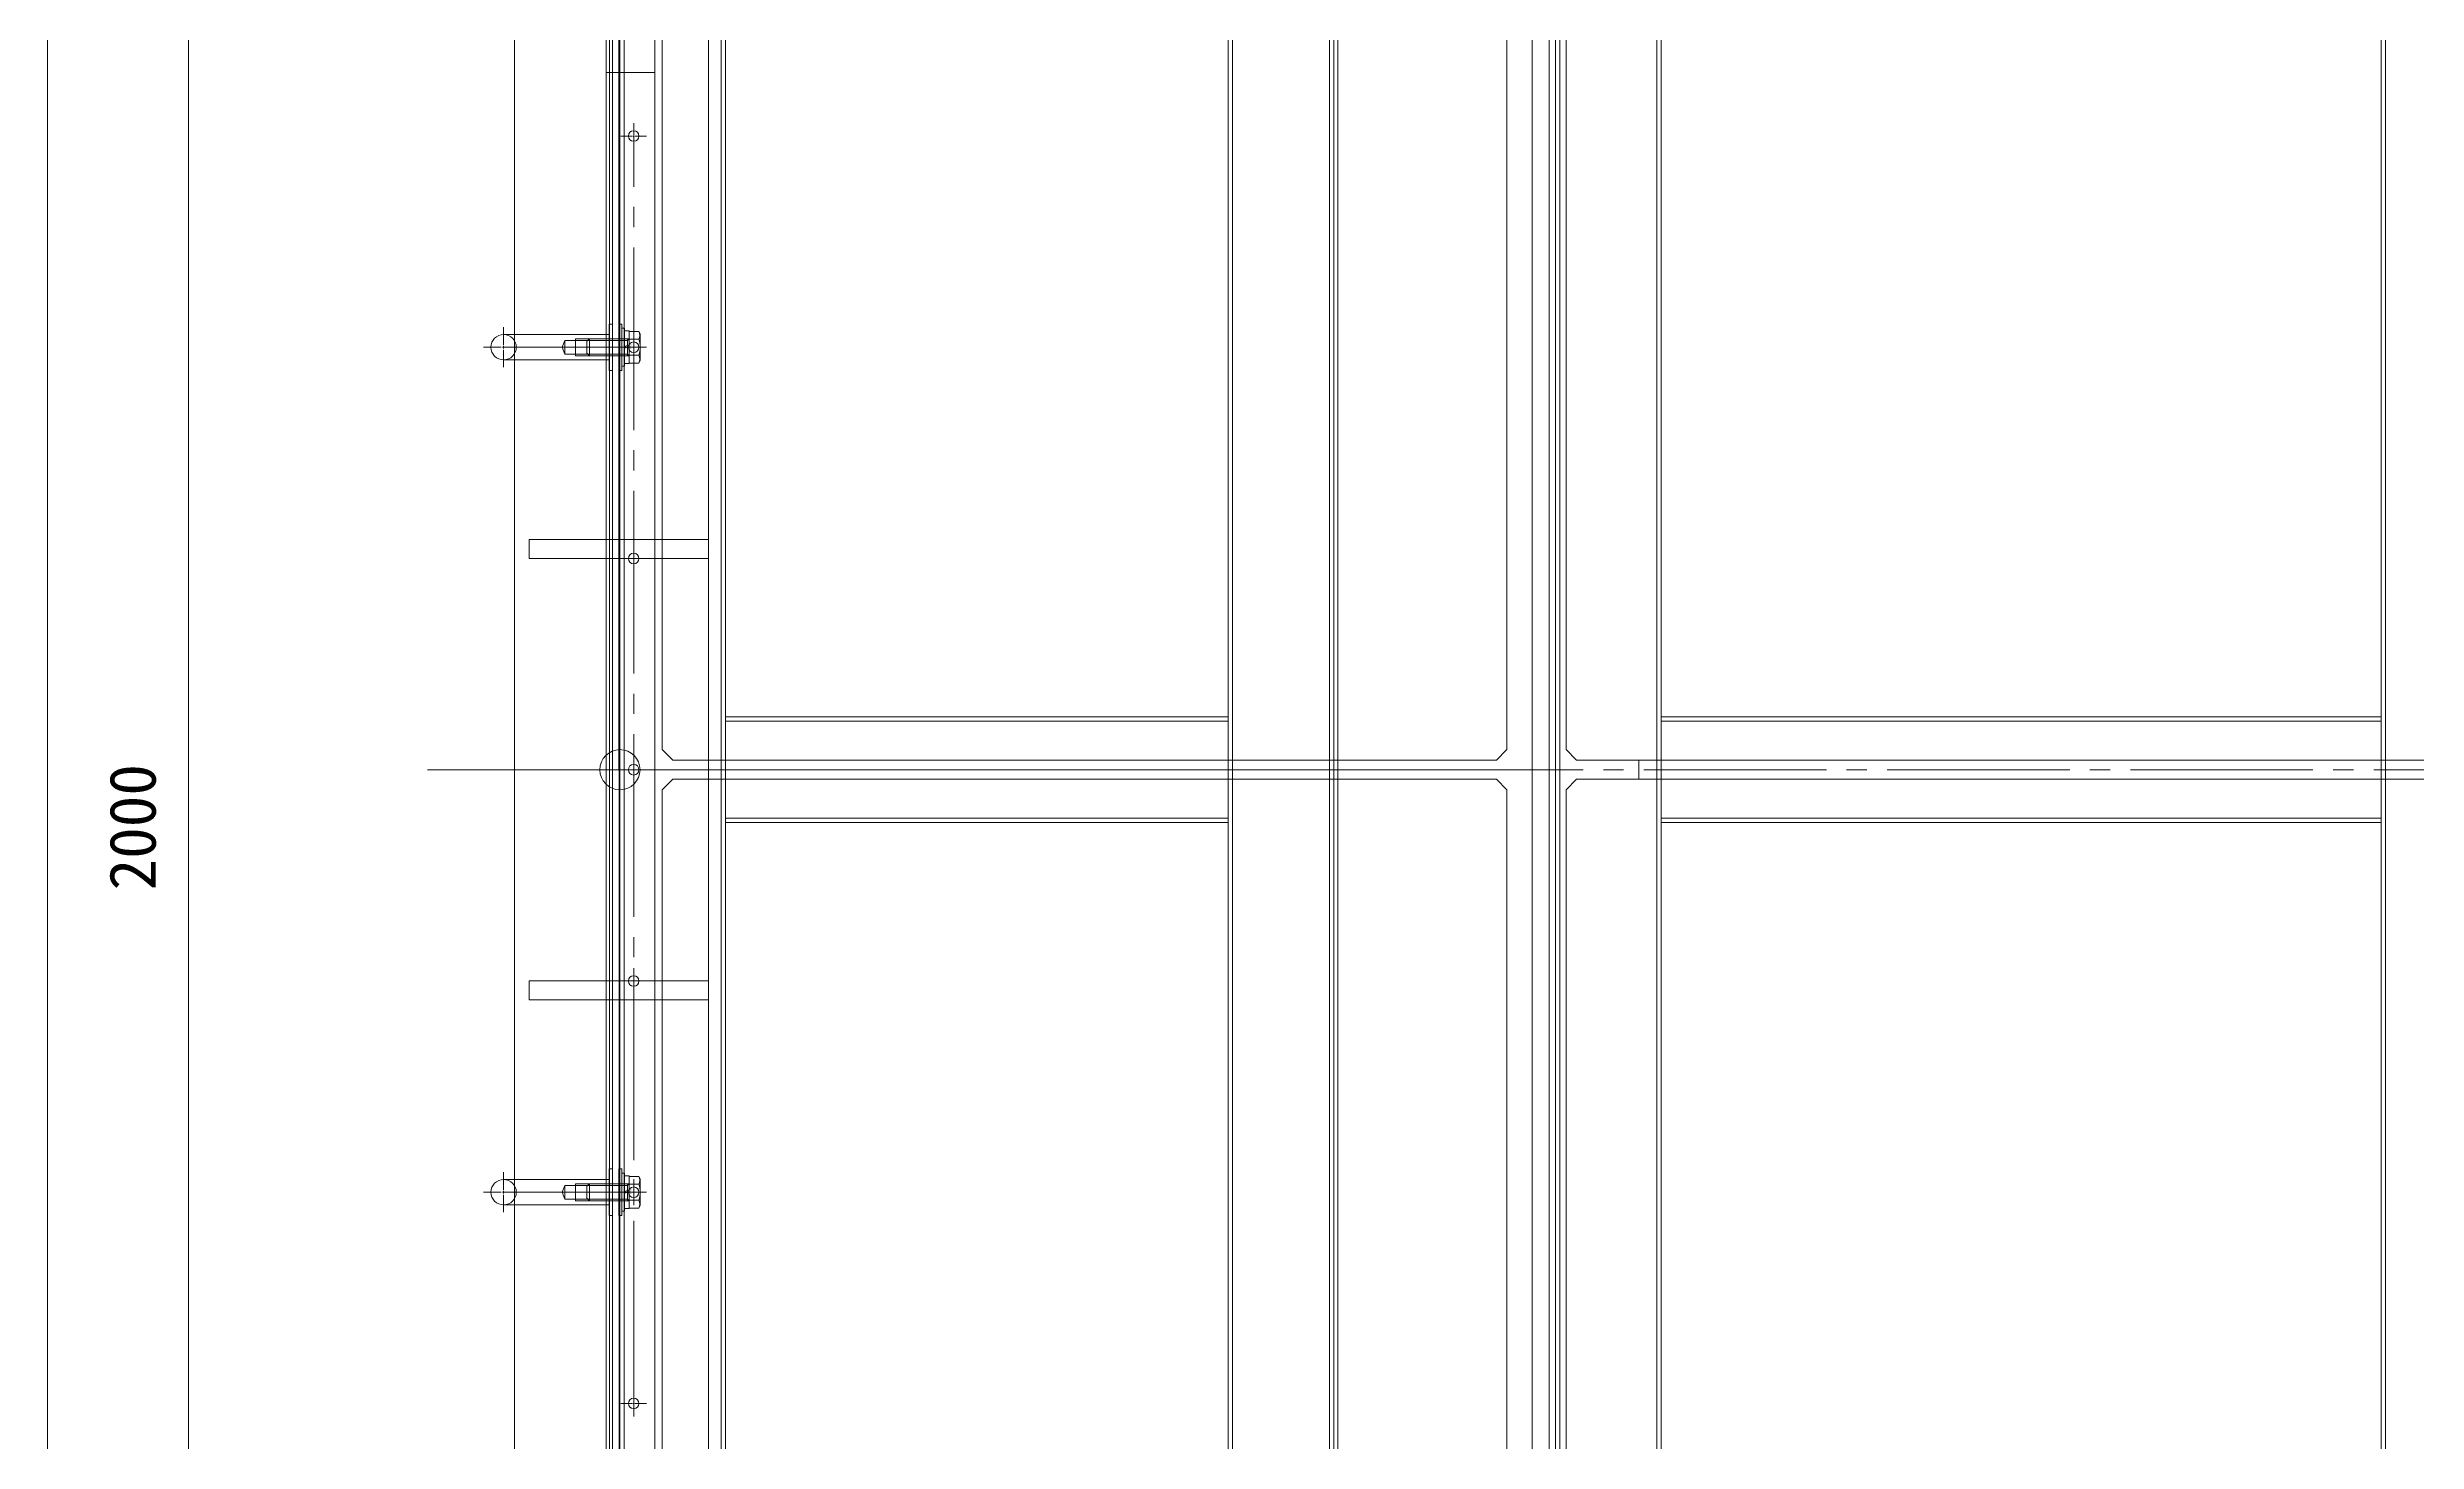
# Model space of a CAD drawing. Units: millimetres at full size. Extents: x -32787 to 32787, y -11878 to 14562.
# Drawn here: x -19689 to -18567, y 9656 to 10316 of the extents above; entities that cross this region are included whole.
import ezdxf
from ezdxf.enums import TextEntityAlignment as Align

# ---------------------------------------------------------------- set-up
doc = ezdxf.new("R2010")
doc.units = ezdxf.units.MM
doc.header["$LTSCALE"] = 9.6
doc.linetypes.add('CHAIN2', pattern=[12, 9, -1, 1, -1])
for name, color, linetype, lineweight in [('0-2_0', 2, 'Continuous', 9), ('0-7_01_外形線', 134, 'Continuous', 9), ('0-8_04_中心線', 4, 'CHAIN2', 9), ('0-9_03_かくれ線', 5, 'Continuous', 9), ('0-E_08_DIM', 3, 'Continuous', 9), ('0-F_Defpoints', 134, 'Continuous', 9)]:
    doc.layers.add(name, color=color, linetype=linetype, lineweight=lineweight)
doc.styles.add('ＭＳ ゴシック', font='')
doc.styles.get('ＭＳ ゴシック').set_extended_font_data('MS Gothic')

# ---------------------------------------------------------------- blocks, each defined once
blk = doc.blocks.new('U4749')
at = {"layer": '0-8_04_中心線'}
for p, q in [((0, 1.9), (0, 13)), ((-13, 0), (-1.9, 0)), ((1.9, 0), (13, 0)), ((0, -13), (0, -1.9))]:
    blk.add_line(p, q, dxfattribs=at)
at = {"layer": '0-8_04_中心線', "linetype": 'Continuous'}
for p, q in [((-0.95, 0), (0.95, 0)), ((0, -0.95), (0, 0.95))]:
    blk.add_line(p, q, dxfattribs=at)
blk = doc.blocks.new('U5531')
at = {"layer": '0-8_04_中心線'}
for p, q in [((-6.11, 0), (-0.522, 0)), ((0, 0.522), (0, 6.11)), ((0.522, 0), (6.11, 0)), ((0, -6.11), (0, -0.522))]:
    blk.add_line(p, q, dxfattribs=at)
at = {"layer": '0-8_04_中心線', "linetype": 'Continuous'}
for p, q in [((-0.261, 0), (0.261, 0)), ((0, -0.261), (0, 0.261))]:
    blk.add_line(p, q, dxfattribs=at)
blk = doc.blocks.new('U5525')
at = {"layer": '0-8_04_中心線'}
for p, q in [((-6.11, 0), (-0.522, 0)), ((0, 0.522), (0, 6.11)), ((0.522, 0), (6.11, 0)), ((0, -6.11), (0, -0.522))]:
    blk.add_line(p, q, dxfattribs=at)
at = {"layer": '0-8_04_中心線', "linetype": 'Continuous'}
for p, q in [((-0.261, 0), (0.261, 0)), ((0, -0.261), (0, 0.261))]:
    blk.add_line(p, q, dxfattribs=at)
blk = doc.blocks.new('U5526')
at = {"layer": '0-8_04_中心線'}
for p, q in [((-6.11, 0), (-0.522, 0)), ((0, 0.522), (0, 6.11)), ((0.522, 0), (6.11, 0)), ((0, -6.11), (0, -0.522))]:
    blk.add_line(p, q, dxfattribs=at)
at = {"layer": '0-8_04_中心線', "linetype": 'Continuous'}
for p, q in [((-0.261, 0), (0.261, 0)), ((0, -0.261), (0, 0.261))]:
    blk.add_line(p, q, dxfattribs=at)
blk = doc.blocks.new('U5527')
at = {"layer": '0-8_04_中心線'}
for p, q in [((-6.11, 0), (-0.522, 0)), ((0, 0.522), (0, 6.11)), ((0.522, 0), (6.11, 0)), ((0, -6.11), (0, -0.522))]:
    blk.add_line(p, q, dxfattribs=at)
at = {"layer": '0-8_04_中心線', "linetype": 'Continuous'}
for p, q in [((-0.261, 0), (0.261, 0)), ((0, -0.261), (0, 0.261))]:
    blk.add_line(p, q, dxfattribs=at)
blk = doc.blocks.new('U5528')
at = {"layer": '0-8_04_中心線'}
for p, q in [((-6.11, 0), (-0.522, 0)), ((0, 0.522), (0, 6.11)), ((0.522, 0), (6.11, 0)), ((0, -6.11), (0, -0.522))]:
    blk.add_line(p, q, dxfattribs=at)
at = {"layer": '0-8_04_中心線', "linetype": 'Continuous'}
for p, q in [((-0.261, 0), (0.261, 0)), ((0, -0.261), (0, 0.261))]:
    blk.add_line(p, q, dxfattribs=at)
blk = doc.blocks.new('U5530')
at = {"layer": '0-8_04_中心線'}
for p, q in [((-6.11, 0), (-0.522, 0)), ((0, 0.522), (0, 6.11)), ((0.522, 0), (6.11, 0)), ((0, -6.11), (0, -0.522))]:
    blk.add_line(p, q, dxfattribs=at)
at = {"layer": '0-8_04_中心線', "linetype": 'Continuous'}
for p, q in [((-0.261, 0), (0.261, 0)), ((0, -0.261), (0, 0.261))]:
    blk.add_line(p, q, dxfattribs=at)
blk = doc.blocks.new('U5529')
at = {"layer": '0-8_04_中心線'}
for p, q in [((-6.11, 0), (-0.522, 0)), ((0, 0.522), (0, 6.11)), ((0.522, 0), (6.11, 0)), ((0, -6.11), (0, -0.522))]:
    blk.add_line(p, q, dxfattribs=at)
at = {"layer": '0-8_04_中心線', "linetype": 'Continuous'}
for p, q in [((-0.261, 0), (0.261, 0)), ((0, -0.261), (0, 0.261))]:
    blk.add_line(p, q, dxfattribs=at)
blk = doc.blocks.new('U5540')
at = {"layer": '0-8_04_中心線'}
for p, q in [((-9.5, 0), (-1.2, 0)), ((0, 1.2), (0, 9.5)), ((1.2, 0), (9.5, 0)), ((0, -9.5), (0, -1.2))]:
    blk.add_line(p, q, dxfattribs=at)
at = {"layer": '0-8_04_中心線', "linetype": 'Continuous'}
for p, q in [((-0.6, 0), (0.6, 0)), ((0, -0.6), (0, 0.6))]:
    blk.add_line(p, q, dxfattribs=at)
blk = doc.blocks.new('U5541')
at = {"layer": '0-8_04_中心線'}
for p, q in [((-9.5, 0), (-1.2, 0)), ((0, 1.2), (0, 9.5)), ((1.2, 0), (9.5, 0)), ((0, -9.5), (0, -1.2))]:
    blk.add_line(p, q, dxfattribs=at)
at = {"layer": '0-8_04_中心線', "linetype": 'Continuous'}
for p, q in [((-0.6, 0), (0.6, 0)), ((0, -0.6), (0, 0.6))]:
    blk.add_line(p, q, dxfattribs=at)

msp = doc.modelspace()

# ---------------------------------------------------------------- linework, layer by layer
at = {"layer": '0-2_0', "color": 134}
for p, q in [((-18975.165, 10970.284), (-18975.165, 8978.284)), ((-19130.165, 9978.784), (-19130.165, 9969.784)), ((-19130.165, 9978.784), (-19130.165, 9969.784)), ((-19080.165, 9978.784), (-19080.165, 9969.784)), ((-18935.638, 9978.784), (-18935.638, 9969.784)), ((-18925.165, 9969.784), (-18925.165, 9978.784)), ((-18925.165, 9978.784), (-18925.165, 9969.784)), ((-18584.165, 9969.784), (-18584.165, 9978.784)), ((-18584.165, 9969.784), (-18584.165, 9978.784))]:
    msp.add_line(p, q, dxfattribs=at)
at = {"layer": '0-7_01_外形線'}
for p, q in [((-19376.165, 10974.284), (-19376.165, 8974.284)), ((-19473.249, 10180.284), (-19468.165, 10180.284)), ((-19473.249, 10168.284), (-19468.165, 10168.284)), ((-19368.165, 9978.784), (-19078.165, 9978.784)), ((-19368.165, 9969.784), (-19078.165, 9969.784)), ((-19473.249, 9780.284), (-19468.165, 9780.284)), ((-19473.249, 9768.284), (-19468.165, 9768.284))]:
    msp.add_line(p, q, dxfattribs=at)
for points in [[(-19368.165, 10974.284), (-19368.165, 8974.284), (-19468.165, 8974.284), (-19468.165, 10974.284)], [(-18978.165, 10974.284), (-18978.165, 8974.284), (-19078.165, 8974.284), (-19078.165, 10974.284)], [(-18970.165, 9983.784), (-18970.165, 10963.784), (-18965.165, 10968.784), (-18175.165, 10968.784), (-18170.165, 10963.784), (-18170.165, 9983.784), (-18175.165, 9978.784), (-18965.165, 9978.784)], [(-18970.165, 9964.784), (-18970.165, 8984.784), (-18965.165, 8979.784), (-18175.165, 8979.784), (-18170.165, 8984.784), (-18170.165, 9964.784), (-18175.165, 9969.784), (-18965.165, 9969.784)]]:
    msp.add_lwpolyline(points, close=True, dxfattribs=at)
for points in [[(-19376.165, 10083.284), (-19461.165, 10083.284), (-19461.165, 10074.284), (-19376.165, 10074.284)], [(-19376.165, 9874.284), (-19461.165, 9874.284), (-19461.165, 9865.284), (-19376.165, 9865.284)]]:
    msp.add_lwpolyline(points, dxfattribs=at)
msp.add_circle((-19418.165, 9974.284), 9.5, dxfattribs=at)
for centre in [(-19473.249, 10174.284), (-19473.249, 9774.284)]:
    msp.add_arc(centre, 6, 90, 270, dxfattribs=at)
at = {"layer": '0-8_04_中心線'}
for p, q in [((-19411.665, 9674.284), (-19411.665, 10274.284)), ((-19420.249, 10174.284), (-19473.249, 10174.284)), ((-19408.549, 10174.284), (-19433.849, 10174.284)), ((-19509.299, 9974.284), (-16731.007, 9974.284)), ((-19478.165, 9974.284), (-19020.165, 9974.284)), ((-19396.665, 9974.284), (-19429.665, 9974.284)), ((-19420.249, 9774.284), (-19473.249, 9774.284)), ((-19408.549, 9774.284), (-19433.849, 9774.284))]:
    msp.add_line(p, q, dxfattribs=at)
at = {"layer": '0-9_03_かくれ線'}
for p, q in [((-18986.165, 10974.284), (-18986.165, 8974.284)), ((-19424.665, 10304.284), (-19424.665, 10964.284)), ((-19423.165, 10304.284), (-19423.165, 10964.284)), ((-19418.165, 10970.284), (-19418.165, 8978.284)), ((-19416.165, 10970.284), (-19416.165, 8978.284)), ((-19401.665, 10304.284), (-19401.665, 10964.284)), ((-19370.165, 10970.284), (-19370.165, 8978.284)), ((-19368.165, 10970.284), (-19368.165, 8978.284)), ((-19130.165, 9978.784), (-19130.165, 10968.784)), ((-19128.165, 10970.284), (-19128.165, 8978.284)), ((-19082.165, 10970.284), (-19082.165, 8978.284)), ((-19080.165, 9978.784), (-19080.165, 10968.784)), ((-18973.165, 10970.284), (-18973.165, 8978.284)), ((-18927.165, 10970.284), (-18927.165, 8978.284)), ((-18925.165, 10968.784), (-18925.165, 9978.784)), ((-18584.164, 10968.784), (-18584.165, 9978.784)), ((-18582.165, 10970.284), (-18582.165, 8978.284)), ((-19401.665, 10304.284), (-19424.665, 10304.284)), ((-19401.665, 10304.284), (-19424.665, 10304.284)), ((-19424.665, 9644.284), (-19424.665, 10304.284)), ((-19423.165, 9644.284), (-19423.165, 10304.284)), ((-19401.665, 9644.284), (-19401.665, 10304.284)), ((-19423.249, 10180.284), (-19468.165, 10180.284)), ((-19432.649, 10178.284), (-19433.849, 10177.084)), ((-19433.849, 10171.484), (-19433.849, 10177.084)), ((-19414.599, 10177.534), (-19433.399, 10177.534)), ((-19432.649, 10170.284), (-19432.649, 10178.284)), ((-19413.849, 10178.284), (-19432.649, 10178.284)), ((-19423.249, 10180.284), (-19423.249, 10168.284)), ((-19416.049, 10174.684), (-19416.049, 10181.984)), ((-19413.849, 10181.984), (-19416.049, 10181.984)), ((-19416.049, 10174.684), (-19413.849, 10175.412)), ((-19414.599, 10178.284), (-19414.599, 10170.284)), ((-19414.599, 10177.534), (-19413.849, 10178.284)), ((-19413.849, 10175.412), (-19413.849, 10181.984)), ((-19413.849, 10181.789), (-19413.849, 10166.778)), ((-19413.849, 10181.789), (-19409.245, 10181.789)), ((-19413.849, 10166.778), (-19413.849, 10181.789)), ((-19413.849, 10178.036), (-19409.245, 10178.036)), ((-19409.245, 10181.789), (-19408.549, 10180.584)), ((-19408.549, 10167.984), (-19408.549, 10180.584)), ((-19423.249, 10168.284), (-19468.165, 10168.284)), ((-19432.649, 10170.284), (-19433.849, 10171.484)), ((-19414.599, 10171.034), (-19433.399, 10171.034)), ((-19413.849, 10170.284), (-19432.649, 10170.284)), ((-19416.049, 10173.884), (-19413.849, 10174.612)), ((-19416.049, 10166.584), (-19416.049, 10173.884)), ((-19416.049, 10166.584), (-19413.849, 10166.584)), ((-19414.599, 10171.034), (-19413.849, 10170.284)), ((-19413.849, 10166.584), (-19413.849, 10174.612)), ((-19413.849, 10170.531), (-19409.245, 10170.531)), ((-19413.849, 10166.778), (-19409.245, 10166.778)), ((-19409.245, 10166.778), (-19408.549, 10167.984)), ((-19368.165, 9999.284), (-19130.165, 9999.284)), ((-19368.165, 9949.284), (-19368.165, 9999.284)), ((-19368.165, 9997.284), (-19130.165, 9997.284)), ((-19130.165, 9978.784), (-19130.165, 9999.284)), ((-18925.165, 9999.284), (-18584.165, 9999.284)), ((-18925.165, 9978.784), (-18925.165, 9999.284)), ((-18925.165, 9997.284), (-18584.165, 9997.284)), ((-18584.165, 9999.284), (-18584.165, 9978.784)), ((-19130.165, 9969.784), (-19130.165, 8979.784)), ((-19130.165, 9969.784), (-19130.165, 9949.284)), ((-19080.165, 9969.784), (-19080.165, 8979.784)), ((-18925.165, 9969.784), (-18925.165, 9949.284)), ((-18925.165, 9969.784), (-18925.165, 8979.784)), ((-18584.165, 9949.284), (-18584.165, 9969.784)), ((-18584.164, 8979.784), (-18584.165, 9969.784)), ((-19368.165, 9951.284), (-19130.165, 9951.284)), ((-18925.165, 9951.284), (-18584.165, 9951.284)), ((-19368.165, 9949.284), (-19130.165, 9949.284)), ((-18925.165, 9949.284), (-18584.165, 9949.284)), ((-19423.249, 9780.284), (-19468.165, 9780.284)), ((-19432.649, 9778.284), (-19433.849, 9777.084)), ((-19433.849, 9771.484), (-19433.849, 9777.084)), ((-19432.649, 9770.284), (-19433.849, 9771.484)), ((-19414.599, 9777.534), (-19433.399, 9777.534)), ((-19432.649, 9770.284), (-19432.649, 9778.284)), ((-19413.849, 9778.284), (-19432.649, 9778.284)), ((-19423.249, 9780.284), (-19423.249, 9768.284)), ((-19416.049, 9774.684), (-19416.049, 9781.984)), ((-19413.849, 9781.984), (-19416.049, 9781.984)), ((-19416.049, 9774.684), (-19413.849, 9775.412)), ((-19416.049, 9773.884), (-19413.849, 9774.612)), ((-19416.049, 9766.584), (-19416.049, 9773.884)), ((-19414.599, 9778.284), (-19414.599, 9770.284)), ((-19414.599, 9777.534), (-19413.849, 9778.284)), ((-19413.849, 9775.412), (-19413.849, 9781.984)), ((-19413.849, 9781.789), (-19413.849, 9766.778)), ((-19413.849, 9781.789), (-19409.245, 9781.789)), ((-19413.849, 9766.778), (-19413.849, 9781.789)), ((-19413.849, 9778.036), (-19409.245, 9778.036)), ((-19413.849, 9766.584), (-19413.849, 9774.612)), ((-19409.245, 9781.789), (-19408.549, 9780.584)), ((-19408.549, 9767.984), (-19408.549, 9780.584)), ((-19423.249, 9768.284), (-19468.165, 9768.284)), ((-19414.599, 9771.034), (-19433.399, 9771.034)), ((-19413.849, 9770.284), (-19432.649, 9770.284)), ((-19416.049, 9766.584), (-19413.849, 9766.584)), ((-19414.599, 9771.034), (-19413.849, 9770.284)), ((-19413.849, 9770.531), (-19409.245, 9770.531)), ((-19413.849, 9766.778), (-19409.245, 9766.778)), ((-19409.245, 9766.778), (-19408.549, 9767.984))]:
    msp.add_line(p, q, dxfattribs=at)
for points in [[(-19418.749, 8977.284), (-19421.748, 8977.284), (-19421.749, 10971.283), (-19418.749, 10971.284), (-19418.584, 8977.284)], [(-19368.165, 10968.784), (-19393.165, 10968.784), (-19398.165, 10963.784), (-19398.165, 9983.784), (-19393.165, 9978.784), (-19368.165, 9978.784)], [(-19078.165, 9978.784), (-19003.165, 9978.784), (-18998.165, 9983.784), (-18998.165, 10963.784), (-19003.165, 10968.784), (-19078.165, 10968.784)], [(-19444.249, 10171.034), (-19445.595, 10174.284), (-19444.249, 10177.534)], [(-19423.249, 10171.034), (-19444.249, 10171.034), (-19444.249, 10177.534), (-19423.249, 10177.534)], [(-19423.249, 10170.284), (-19439.249, 10170.284), (-19439.249, 10178.284), (-19423.249, 10178.284)], [(-19368.165, 8979.784), (-19393.165, 8979.784), (-19398.165, 8984.784), (-19398.165, 9964.784), (-19393.165, 9969.784), (-19368.165, 9969.784)], [(-19078.165, 9969.784), (-19003.165, 9969.784), (-18998.165, 9964.784), (-18998.165, 8984.784), (-19003.165, 8979.784), (-19078.165, 8979.784)], [(-19444.249, 9771.034), (-19445.595, 9774.284), (-19444.249, 9777.534)], [(-19423.249, 9771.034), (-19444.249, 9771.034), (-19444.249, 9777.534), (-19423.249, 9777.534)], [(-19423.249, 9770.284), (-19439.249, 9770.284), (-19439.249, 9778.284), (-19423.249, 9778.284)]]:
    msp.add_lwpolyline(points, dxfattribs=at)
for points in [[(-19421.749, 10163.284), (-19421.749, 10185.284), (-19423.249, 10185.284), (-19423.249, 10163.284)], [(-19417.249, 10163.284), (-19417.249, 10185.284), (-19418.749, 10185.284), (-19418.749, 10163.284)], [(-19417.249, 10183.284), (-19417.249, 10165.284), (-19416.049, 10165.284), (-19416.049, 10183.284)], [(-19421.749, 9763.284), (-19421.749, 9785.284), (-19423.249, 9785.284), (-19423.249, 9763.284)], [(-19417.249, 9763.284), (-19417.249, 9785.284), (-19418.749, 9785.284), (-19418.749, 9763.284)], [(-19417.249, 9783.284), (-19417.249, 9765.284), (-19416.049, 9765.284), (-19416.049, 9783.284)]]:
    msp.add_lwpolyline(points, close=True, dxfattribs=at)
for centre in [(-19411.665, 10274.284), (-19411.665, 10174.284), (-19411.665, 10074.284), (-19411.665, 9974.284), (-19411.665, 9874.284), (-19411.665, 9774.284), (-19411.665, 9674.284)]:
    msp.add_circle(centre, 2.5, dxfattribs=at)
for centre, radius, start, end in [((-19473.249, 10174.284), 6, 270, 90), ((-19412.495, 10179.913), 3.753, 330.00001, 29.99999), ((-19419.014, 10174.284), 10.465, 338.98558, 21.01442), ((-19412.495, 10168.655), 3.753, 330.00001, 29.99999), ((-19473.249, 9774.284), 6, 270, 90), ((-19412.495, 9779.913), 3.753, 330.00001, 29.99999), ((-19419.014, 9774.284), 10.465, 338.98558, 21.01442), ((-19412.495, 9768.654), 3.753, 330.00001, 29.99999)]:
    msp.add_arc(centre, radius, start, end, dxfattribs=at)
at = {"layer": '0-E_08_DIM'}
msp.add_line((-19622.391, 10944.284), (-19622.391, 9004.284), dxfattribs=at)
at = {"layer": '0-F_Defpoints'}
msp.add_lwpolyline([(-19689.28, 11342.535), (-16509.823, 11342.535), (-16509.823, 8688.004), (-19689.28, 8688.004)], close=True, dxfattribs=at)

# ---------------------------------------------------------------- block references
at = {"layer": '0-8_04_中心線'}
for name, p, rotation in [('U5529', (-19411.665, 10274.284), 90), ('U5540', (-19473.249, 10174.284), 180), ('U5530', (-19411.665, 10174.284), 90), ('U5528', (-19411.665, 10074.284), 90), ('U5527', (-19411.665, 9974.284), 90), ('U5526', (-19411.665, 9874.284), 90), ('U5541', (-19473.249, 9774.284), 180), ('U5525', (-19411.665, 9774.284), 90), ('U5531', (-19411.665, 9674.284), 90)]:
    msp.add_blockref(name, p, dxfattribs=dict(at, rotation=rotation))
msp.add_blockref('U4749', (-19418.165, 9974.284), dxfattribs=at)

# ---------------------------------------------------------------- texts
at = {"layer": '0-9_03_かくれ線', "style": 'ＭＳ ゴシック', "width": 0.8}
for p in [(-19413.649, 10176.347), (-19413.649, 9776.347)]:
    msp.add_text('M8×20', height=0.7331, rotation=270, dxfattribs=at).set_placement(p, align=Align.BOTTOM_LEFT)
at = {"layer": '0-E_08_DIM', "style": 'ＭＳ ゴシック'}
msp.add_text('2000', height=21.99, rotation=90, dxfattribs=at).set_placement((-19631.391, 9917.141), align=Align.BOTTOM_LEFT)

doc.saveas('drawing.dxf')
